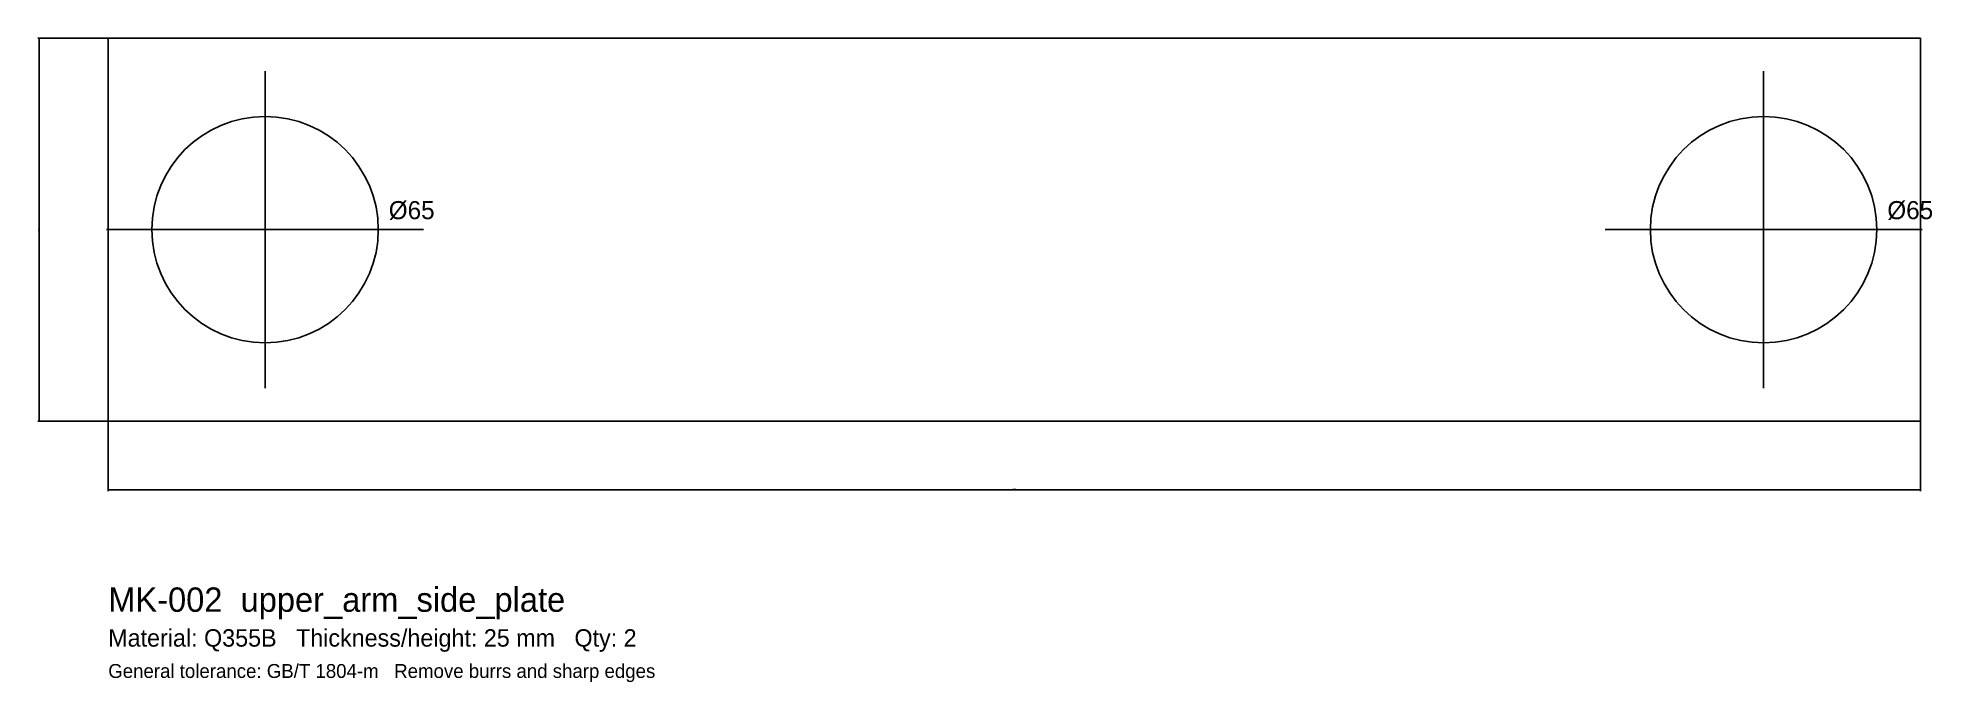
# Model space of a CAD drawing. Header units: millimetres. Extents: x -280 to 263, y -130 to 55.
import ezdxf

# ---------------------------------------------------------------- set-up
doc = ezdxf.new("R2010")
doc.units = ezdxf.units.MM
for name, color, linetype in [('CENTER', 3, 'Continuous'), ('DIM', 2, 'Continuous'), ('HOLES', 1, 'Continuous'), ('OUTLINE', 7, 'Continuous'), ('TEXT', 7, 'Continuous'), ('TITLE', 7, 'Continuous')]:
    doc.layers.add(name, color=color, linetype=linetype)
doc.styles.add('OpenSansCondensed-Light', font='OpenSansCondensed-Light.ttf')
doc.dimstyles.new('EZDXF', dxfattribs={"dimtxt": 0.25, "dimasz": 0.175, "dimexe": 0.375, "dimexo": 0.125, "dimgap": 0.1, "dimtad": 1, "dimlfac": 100, "dimzin": 12, "dimdsep": 46, "dimtxsty": 'OpenSansCondensed-Light', "dimblk": 'ARCHTICK', "dimcen": 2.5, "dimazin": 3, "dimtfac": 0.5, "dimtmove": 2, "dimatfit": 3})

# ---------------------------------------------------------------- blocks, each defined once
blk = doc.blocks.new('_ARCHTICK')
at = {"color": 0, "linetype": 'BYBLOCK', "const_width": 0.15}
blk.add_lwpolyline([(-0.5, -0.5), (0.5, 0.5)], dxfattribs=at)

msp = doc.modelspace()

# ---------------------------------------------------------------- linework, layer by layer
at = {"layer": 'CENTER'}
for p, q in [((-215, -45.5), (-215, 45.5)), ((215, -45.5), (215, 45.5)), ((-260.5, 0), (-169.5, 0)), ((169.5, 0), (260.5, 0))]:
    msp.add_line(p, q, dxfattribs=at)
at = {"layer": 'HOLES'}
for centre in [(-215, 0), (215, 0)]:
    msp.add_circle(centre, 32.5, dxfattribs=at)
at = {"layer": 'OUTLINE'}
msp.add_lwpolyline([(-260, -55), (260, -55), (260, 55), (-260, 55)], close=True, dxfattribs=at)

# ---------------------------------------------------------------- texts
at = {"layer": 'TEXT'}
for s, height, p in [('Ø65', 5.2, (-179.5, 3)), ('Ø65', 5.2, (250.5, 3)), ('Material: Q355B   Thickness/height: 25 mm   Qty: 2', 5, (-260, -119.8)), ('General tolerance: GB/T 1804-m   Remove burrs and sharp edges', 4, (-260, -128.8))]:
    msp.add_text(s, height=height, dxfattribs=at).set_placement(p)
at = {"layer": 'TITLE'}
msp.add_text('MK-002  upper_arm_side_plate', height=7, dxfattribs=at).set_placement((-260, -109.8))

# ---------------------------------------------------------------- dimensions: what is measured, and where the dimension line sits
at = {"layer": 'DIM'}
msp.add_linear_dim(base=(-279.8, -55), p1=(-260, -55), p2=(-260, 55), angle=90, dimstyle='EZDXF', dxfattribs=at).render()
msp.add_linear_dim(base=(-260, -74.8), p1=(-260, -55), p2=(260, -55), dimstyle='EZDXF', dxfattribs=at).render()

doc.saveas('drawing.dxf')
